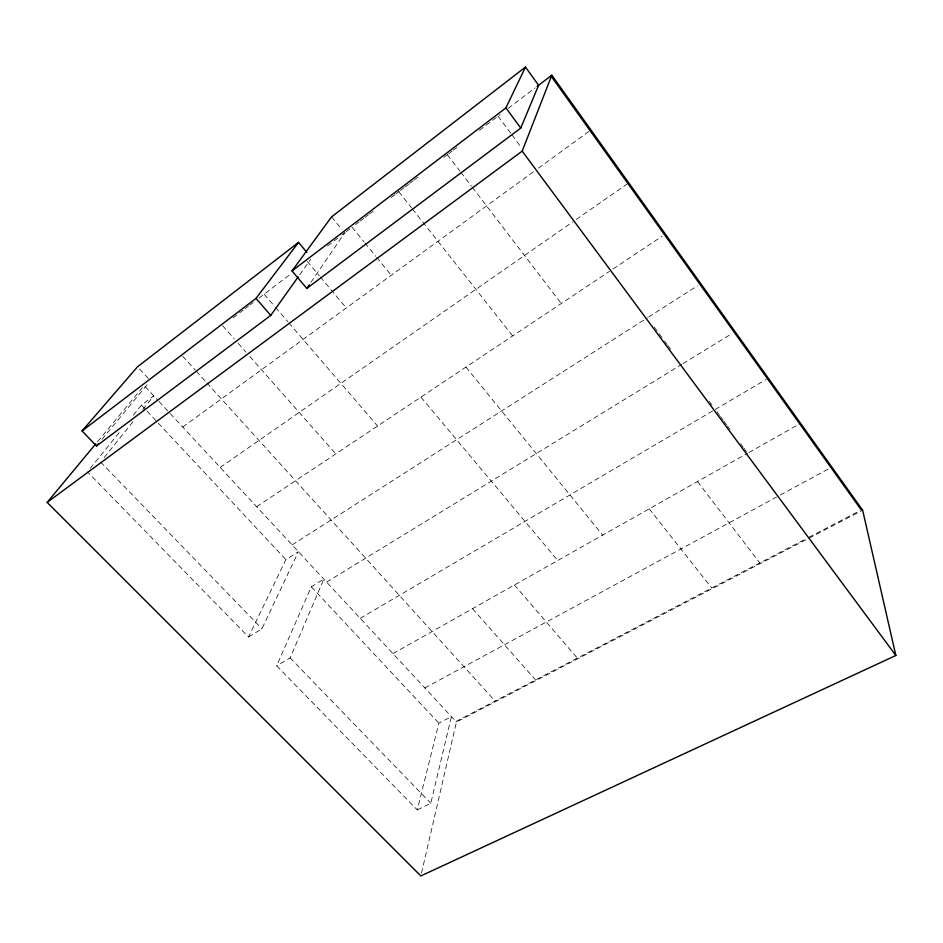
<?xml version="1.0" encoding="UTF-8"?>
<svg xmlns="http://www.w3.org/2000/svg" width="943" height="943" viewBox="0 0 943 943"><rect width="100%" height="100%" fill="white"/><g stroke="black" fill="none" stroke-linecap="round" stroke-linejoin="round"><path stroke-width="0.71" stroke-dasharray="4.71 3.54" d="M421.497 873.088L456.447 722.02L862.645 510.21M417.254 809.919L430.81 803.247L451.414 716.597L438.849 723.187L417.254 809.919L276.676 665.841L311.308 586.794L323.826 579.096L290.149 657.908L276.676 665.841M248.516 636.973L261.954 628.781L298.401 551.69L285.906 559.623L248.516 636.973L87.393 471.842M310.942 282.322L344.631 232.909M299.685 274.79L310.754 259.242M104.202 457.579L133.871 420.602M142.758 409.521L153.756 395.824L141.426 405.101L131.313 417.596M90.127 468.459L121.27 429.984M101.985 439.344L147.65 384.084M97.53 441.713L142.31 387.738M233.027 317.862L243.848 309.634M245.015 308.738L248.516 306.074M249.695 305.178L253.196 302.514M259.03 298.071L290.951 273.776M327.551 245.911L340.612 235.974M341.767 235.102L345.209 232.473M346.364 231.601L349.806 228.972M355.605 224.552L359.106 221.888M360.273 221.004L363.774 218.34M364.941 217.456L368.442 214.792M369.609 213.896L373.11 211.232M391.156 197.5L394.881 194.671M395.801 193.963L399.29 191.311M400.457 190.427L403.946 187.763M405.101 186.879L408.59 184.227M409.757 183.343L413.246 180.679M414.413 179.795L417.902 177.143M443.917 157.34L447.465 154.64M448.632 153.756L452.133 151.08M453.3 150.196L456.813 147.521M479.433 130.299L500.038 114.622M508.218 108.398L535.117 87.911M182.73 427.038L534.87 170.742M538.406 168.172L590.047 130.582M220.202 467.422L572.719 221.9M576.326 219.389L627.873 183.496M256.637 506.697L609.414 271.395M613.044 268.979L662.021 236.304M292.106 544.913L647.37 317.803M648.595 317.025L697.455 285.788M326.62 582.114L681.813 364.34M683.062 363.574L731.709 333.751M360.226 618.325L713.957 410.193M715.218 409.451L766.211 379.451M392.96 653.605L747.622 453.218M748.895 452.51L799.688 423.808M424.857 687.977L776.502 497.091M780.332 495.016L828.425 468.907M455.94 721.478L806.477 538.571M808.964 537.274L859.58 510.87M100.606 462.058L261.954 628.781M290.149 657.908L430.81 803.247M141.426 405.101L285.906 559.623M311.308 586.794L438.849 723.187M145.139 386.524L158.011 400.41M159.002 401.47L456.447 722.02M139.493 368.961L148.416 378.614M182.694 356.183L195.272 370.069M196.238 371.129L205.904 381.809M206.871 382.882L495.099 701.05M222.654 325.759L234.3 338.95M238.178 343.346L245.946 352.14M249.836 356.525L335.826 453.878M472.549 608.636L535.541 679.95M264.146 294.181L274.602 306.322M275.545 307.418L287.898 321.775M288.841 322.871L377.601 426.012M514.418 584.99L577.364 658.131M307.265 261.352L319.347 275.78M320.278 276.9L346.305 307.984M420.943 397.109L557.761 560.496M331.547 216.902L342.014 229.703M352.104 227.216L363.939 241.75M364.847 242.87L375.762 256.284M376.67 257.404L391.227 275.285M465.936 367.098L602.66 535.129M398.783 191.7L411.525 207.849M412.445 208.992L512.674 335.92M649.208 508.819L711.741 588.008M447.383 154.699L459.854 170.989M460.75 172.156L471.429 186.113M472.325 187.28L561.262 303.516M697.502 481.543L759.787 562.936M498.057 116.119L511.118 133.765M511.99 134.932L521.562 147.862M654.265 327.115L663.731 339.904M664.591 341.071L667.173 344.56M668.033 345.727L670.626 349.216M709.23 401.353L712.649 405.985M716.975 411.82L719.603 415.368M720.476 416.547L723.104 420.095M723.976 421.285L726.605 424.833M727.477 426.012L730.106 429.56M740.62 443.764L743.249 447.312M744.121 448.491L746.75 452.039"/><path stroke-width="1.41" d="M47.15 502.419L522.186 151.128L551.82 75.204L862.645 510.21L895.85 655.479L420.837 875.941L47.15 502.419L95.667 443.953M520.76 128.083L538.594 85.271L525.475 67.059L331.547 216.902L292.024 270.924L306.793 288.405L520.76 128.083L505.919 107.915L525.475 67.059M306.793 288.405L309.28 284.762M306.935 252.465L298.53 242.41L137.513 366.815L82.053 430.939L96.528 445.956L270.747 315.41L298.129 276.971M82.053 430.939L256.013 298.365L298.53 242.41M96.528 445.956L98.378 443.717M292.024 270.924L505.919 107.915M537.145 86.379L551.82 75.204M862.161 509.526L861.289 509.974L550.936 75.876M256.013 298.365L270.747 315.41M522.186 151.128L895.85 655.479"/></g></svg>
